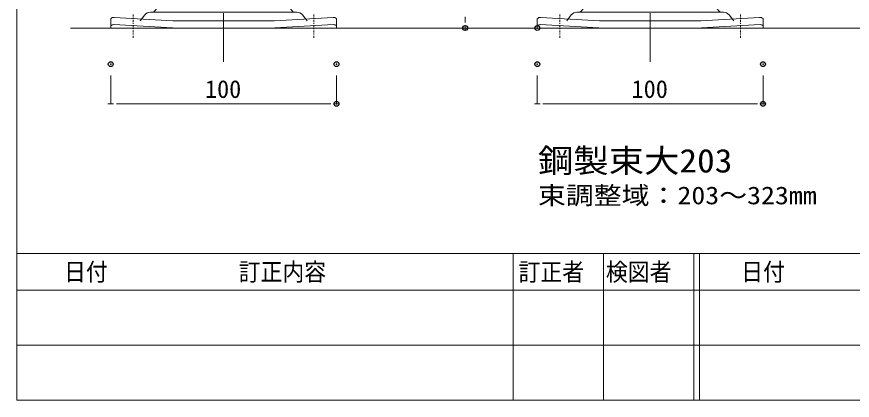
# Model space of a CAD drawing. Units: millimetres, scale not verified. Extents: x -849 to 851, y -136 to 149.
# Drawn here: x 226.2 to 300.3, y -136.5 to -102.5 of the extents above; entities that cross this region are included whole.
import ezdxf
from ezdxf.enums import TextEntityAlignment as Align

# ---------------------------------------------------------------- set-up
doc = ezdxf.new("R2010")
doc.units = ezdxf.units.MM
doc.header["$LTSCALE"] = 0.86
doc.header["$PDMODE"] = 32
doc.header["$PDSIZE"] = 0.43
doc.linetypes.add('CHAIN1', pattern=[8, 5, -1, 1, -1])
for name, color, linetype, lineweight in [('0-0_一般', 4, 'Continuous', 9), ('0-1_A10_通り芯寸法', 1, 'Continuous', 9), ('0-2_0', 2, 'Continuous', 9), ('0-4_外形線2', 2, 'CHAIN1', 9)]:
    doc.layers.add(name, color=color, linetype=linetype, lineweight=lineweight)
doc.layers.add('0-3_DEFPOINTS', color=7, linetype='Continuous')
doc.styles.add('ＭＳ ゴシック', font='')
doc.styles.get('ＭＳ ゴシック').set_extended_font_data('MS Gothic')

# ---------------------------------------------------------------- blocks, each defined once
blk = doc.blocks.new('グループ-220-1')
at = {"layer": '0-0_一般', "color": 2, "linetype": 'CHAIN1'}
for p, q in [((15081.37, -49116.91), (15081.37, -49063.41)), ((15481.37, -49116.91), (15481.37, -49063.41))]:
    blk.add_line(p, q, dxfattribs=at)
at = {"layer": '0-2_0'}
for p, q in [((15241.87, -48280.41), (15241.87, -48375.76)), ((15281.37, -48280.41), (15241.87, -48280.41)), ((15281.37, -48280.41), (15320.87, -48280.41)), ((15320.87, -48280.41), (15320.87, -48375.76)), ((15236.34, -48393.11), (15218.9, -48417.71)), ((15326.4, -48393.11), (15343.84, -48417.71)), ((15213.37, -48975.41), (15213.37, -48435.06)), ((15349.37, -48975.41), (15349.37, -48435.06)), ((15281.37, -48975.41), (15201.37, -48975.41)), ((15281.37, -48975.41), (15361.37, -48975.41)), ((15281.37, -49008.41), (15180.92, -49008.41)), ((15197.37, -49005.91), (15197.37, -48998.41)), ((15197.37, -48998.41), (15281.37, -48998.41)), ((15281.37, -48998.41), (15201.37, -48998.41)), ((15281.37, -48998.41), (15361.37, -48998.41)), ((15365.37, -48998.41), (15281.37, -48998.41)), ((15281.37, -49008.41), (15381.81, -49008.41)), ((15365.37, -49005.91), (15365.37, -48998.41)), ((15126.37, -49060.41), (15169.11, -49013.62)), ((15436.37, -49060.41), (15393.63, -49013.62)), ((15106.56, -49066.5), (15096.37, -49079.41)), ((15281.37, -49060.41), (15119.12, -49060.41)), ((15281.37, -49060.41), (15443.61, -49060.41)), ((15456.17, -49066.5), (15466.37, -49079.41)), ((15031.37, -49074.41), (15031.37, -49095.41)), ((15281.37, -49079.41), (15393.87, -49079.41)), ((15393.87, -49079.41), (15523.9, -49071.92)), ((15531.37, -49074.41), (15531.37, -49095.41)), ((15281.37, -49095.41), (15031.37, -49095.41)), ((15167.95, -49095.38), (15037.92, -49087.89)), ((15281.37, -49095.41), (15531.37, -49095.41)), ((15394.79, -49095.38), (15524.82, -49087.89))]:
    blk.add_line(p, q, dxfattribs=at)
blk.add_lwpolyline([(15281.37, -49079.41), (15168.87, -49079.41), (15038.84, -49071.92)], dxfattribs=at)
for centre, radius, start, end in [((15211.87, -48375.76), 30, 324.65985, 0), ((15350.87, -48375.76), 30, 180, 215.34015), ((15243.37, -48435.06), 30, 144.65975, 179.99995), ((15319.37, -48435.06), 30, 0.00005, 35.34025), ((15212.09, -48986.91), 15.72, 133.00287, 226.99713), ((15350.64, -48986.91), 15.72, 313.00287, 46.99713), ((15180.92, -49024.41), 16, 90, 137.5895), ((15194.87, -49005.91), 2.5, 270, 0), ((15367.87, -49005.91), 2.5, 180, 270), ((15381.81, -49024.41), 16, 42.4105, 90), ((15119.12, -49076.41), 16, 90, 141.70984), ((15443.61, -49076.41), 16, 38.29016, 90), ((15038.23, -49082.53), 10.63, 86.70166, 130.18983), ((15524.51, -49082.53), 10.63, 49.81017, 93.29834), ((15038.23, -49098.53), 10.63, 91.85444, 130.18983), ((15524.51, -49098.53), 10.63, 49.81017, 88.14556)]:
    blk.add_arc(centre, radius, start, end, dxfattribs=at)
blk = doc.blocks.new('_DOT')
at = {"layer": '0-2_0', "color": 7}
for p, q in [((-2.5, 0), (-5, 0)), ((-1.25, 0), (1.25, 0))]:
    blk.add_line(p, q, dxfattribs=at)
blk = doc.blocks.new('グループ-239-1')
at = {"layer": '0-0_一般', "color": 2, "linetype": 'CHAIN1'}
for p, q in [((14136.37, -49116.91), (14136.37, -49063.41)), ((14536.37, -49116.91), (14536.37, -49063.41))]:
    blk.add_line(p, q, dxfattribs=at)
at = {"layer": '0-2_0'}
for p, q in [((14296.87, -48280.41), (14296.87, -48375.76)), ((14336.37, -48280.41), (14296.87, -48280.41)), ((14336.37, -48280.41), (14375.87, -48280.41)), ((14375.87, -48280.41), (14375.87, -48375.76)), ((14291.34, -48393.11), (14273.89, -48417.71)), ((14381.39, -48393.11), (14398.84, -48417.71)), ((14268.37, -48975.41), (14268.37, -48435.06)), ((14404.37, -48975.41), (14404.37, -48435.06)), ((14336.37, -48975.41), (14256.37, -48975.41)), ((14336.37, -48975.41), (14416.37, -48975.41)), ((14336.37, -49008.41), (14235.92, -49008.41)), ((14252.37, -49005.91), (14252.37, -48998.41)), ((14252.37, -48998.41), (14336.37, -48998.41)), ((14336.37, -48998.41), (14256.37, -48998.41)), ((14336.37, -48998.41), (14416.37, -48998.41)), ((14420.37, -48998.41), (14336.37, -48998.41)), ((14336.37, -49008.41), (14436.81, -49008.41)), ((14420.37, -49005.91), (14420.37, -48998.41)), ((14181.37, -49060.41), (14224.11, -49013.62)), ((14491.37, -49060.41), (14448.62, -49013.62)), ((14161.56, -49066.5), (14151.37, -49079.41)), ((14336.37, -49060.41), (14174.12, -49060.41)), ((14336.37, -49060.41), (14498.61, -49060.41)), ((14511.17, -49066.5), (14521.37, -49079.41)), ((14086.37, -49074.41), (14086.37, -49095.41)), ((14336.37, -49079.41), (14448.87, -49079.41)), ((14448.87, -49079.41), (14578.89, -49071.92)), ((14586.37, -49074.41), (14586.37, -49095.41)), ((14336.37, -49095.41), (14086.37, -49095.41)), ((14222.95, -49095.38), (14092.92, -49087.89)), ((14336.37, -49095.41), (14586.37, -49095.41)), ((14449.79, -49095.38), (14579.81, -49087.89))]:
    blk.add_line(p, q, dxfattribs=at)
blk.add_lwpolyline([(14336.37, -49079.41), (14223.87, -49079.41), (14093.84, -49071.92)], dxfattribs=at)
for centre, radius, start, end in [((14266.87, -48375.76), 30, 324.65985, 0), ((14405.87, -48375.76), 30, 180, 215.34015), ((14298.37, -48435.06), 30, 144.65975, 179.99995), ((14374.37, -48435.06), 30, 0.00005, 35.34025), ((14267.09, -48986.91), 15.72, 133.00287, 226.99713), ((14405.64, -48986.91), 15.72, 313.00287, 46.99713), ((14235.92, -49024.41), 16, 90, 137.5895), ((14249.87, -49005.91), 2.5, 270, 0), ((14422.87, -49005.91), 2.5, 180, 270), ((14436.81, -49024.41), 16, 42.4105, 90), ((14174.12, -49076.41), 16, 90, 141.70984), ((14498.61, -49076.41), 16, 38.29016, 90), ((14093.23, -49082.53), 10.63, 86.70166, 130.18983), ((14579.51, -49082.53), 10.63, 49.81017, 93.29834), ((14093.23, -49098.53), 10.63, 91.85444, 130.18983), ((14579.51, -49098.53), 10.63, 49.81017, 88.14556)]:
    blk.add_arc(centre, radius, start, end, dxfattribs=at)

msp = doc.modelspace()

# ---------------------------------------------------------------- linework, layer by layer
at = {"layer": '0-0_一般', "color": 2}
for p, q in [((270.23, -123.5), (270.23, -136.5)), ((278.23, -123.5), (278.23, -136.5)), ((286.23, -123.5), (286.23, -136.5)), ((286.73, -123.5), (286.73, -136.5)), ((226.23, -126.75), (346.23, -126.75)), ((226.23, -131.625), (346.23, -131.625))]:
    msp.add_line(p, q, dxfattribs=at)
at = {"layer": '0-0_一般', "color": 5}
for points in [[(226.2302, 136.5), (626.2302, 136.5), (626.2302, -123.5), (226.2302, -123.5)], [(226.23, -123.5), (626.23, -123.5), (626.23, -136.5), (226.23, -136.5)]]:
    msp.add_lwpolyline(points, close=True, dxfattribs=at)
at = {"layer": '0-1_A10_通り芯寸法'}
for p, q in [((271.3603, -103.5238), (265.9606, -103.5238)), ((234.5602, -107.7249), (234.5602, -110.2349)), ((254.5602, -107.7249), (254.5602, -110.2349)), ((272.3603, -107.7249), (272.3603, -110.2349)), ((292.3603, -107.7249), (292.3603, -110.2349)), ((235.5602, -110.2349), (253.5603, -110.2349)), ((273.3602, -110.2349), (291.3603, -110.2349))]:
    msp.add_line(p, q, dxfattribs=at)
at = {"layer": '0-3_DEFPOINTS'}
for p in [(265.9606, -103.5238), (272.3603, -103.5238), (234.5602, -106.7249), (254.5602, -106.7249), (272.3603, -106.7249), (292.3603, -106.7249), (254.5602, -110.2349), (292.3603, -110.2349)]:
    msp.add_point(p, dxfattribs=at)
at = {"layer": '0-4_外形線2'}
for p, q in [((244.5602, -106.5238), (244.5602, -35.3238)), ((282.3603, -106.5238), (282.3603, -35.3238))]:
    msp.add_line(p, q, dxfattribs=at)
at = {"layer": '0-4_外形線2', "linetype": 'Continuous'}
msp.add_line((230.9881, -103.5238), (492.9881, -103.5238), dxfattribs=at)

# ---------------------------------------------------------------- block references
at = {"layer": '0-1_A10_通り芯寸法', "xscale": 0.1999878, "yscale": 0.1999878}
for p, rotation in [((265.9606, -103.5238), 270), ((234.5602, -110.2349), 180), ((272.3603, -110.2349), 180)]:
    msp.add_blockref('_DOT', p, dxfattribs=dict(at, rotation=rotation))
for p in [(254.5602, -110.2349), (292.3603, -110.2349)]:
    msp.add_blockref('_DOT', p, dxfattribs=at)
at = {"layer": '0-4_外形線2', "xscale": 0.04, "yscale": 0.04}
for name in ['グループ-239-1', 'グループ-220-1']:
    msp.add_blockref(name, (-328.8944, 1860.2927), dxfattribs=at)

# ---------------------------------------------------------------- texts
at = {"layer": '0-0_一般', "color": 2, "style": 'ＭＳ ゴシック'}
for s, height, width, p in [('鋼製束大203', 2.089, 1.1, (272.4162, -116.9496)), ('束調整域：203～323mm', 1.576, 1.15, (272.4162, -119.6122)), ('日付\u3000\u3000\u3000\u3000\u3000\u3000訂正内容', 1.576, 0.9, (230.4267, -126.3842)), ('訂正者\u3000検図者', 1.576, 0.9, (270.6996, -126.3925)), ('日付\u3000\u3000\u3000\u3000\u3000\u3000訂正内容', 1.576, 0.9, (290.4267, -126.3842))]:
    msp.add_text(s, height=height, dxfattribs=dict(at, width=width)).set_placement(p, align=Align.BOTTOM_LEFT)
at = {"layer": '0-1_A10_通り芯寸法', "style": 'ＭＳ ゴシック'}
for p in [(242.9098, -110.1923), (280.7098, -110.1923)]:
    msp.add_text('100', height=1.576, dxfattribs=at).set_placement(p, align=Align.BOTTOM_LEFT)

doc.saveas('drawing.dxf')
